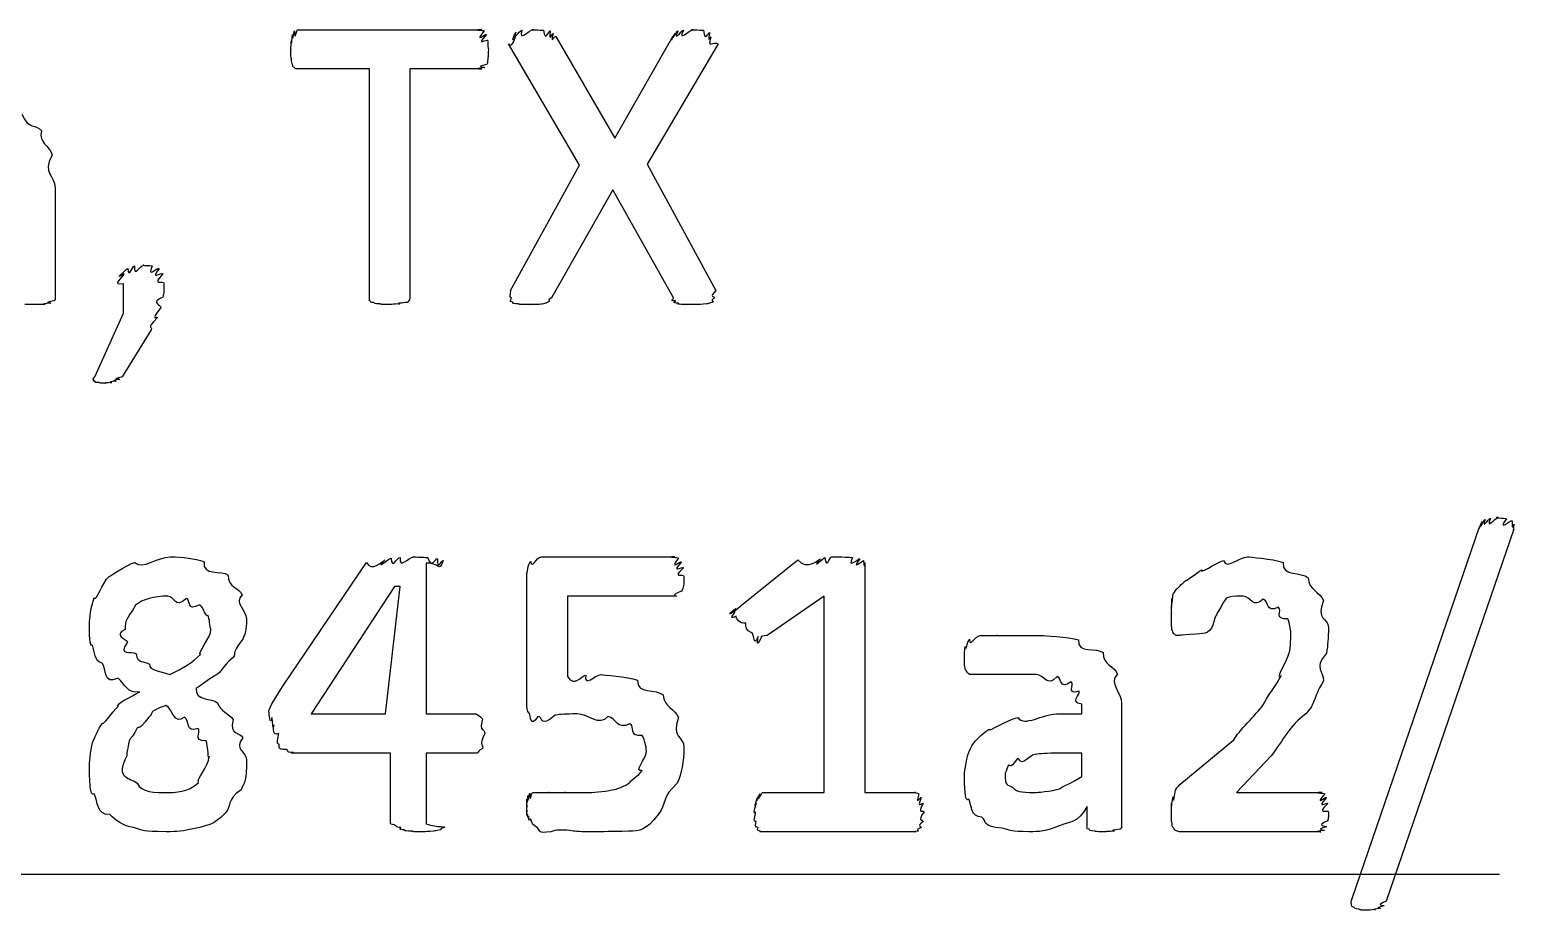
# Model space of a CAD drawing. Header units: millimetres. Extents: x 0 to 216, y 0 to 279.
# Drawn here: x 141.66 to 155, y 249.26 to 257.18 of the extents above; entities that cross this region are included whole.
import ezdxf

# ---------------------------------------------------------------- set-up
doc = ezdxf.new("R2010")
doc.units = ezdxf.units.MM
doc.layers.get('0').update_dxf_attribs({"linetype": 'CONTINUOUS'})

msp = doc.modelspace()

# ---------------------------------------------------------------- linework, layer by layer
at = {"color": 0}
for p, q in [((144.071, 257.176), (145.725, 257.176)), ((146.605, 255.958), (145.966, 257.05)), ((146.39, 257.116), (146.92, 256.201)), ((146.92, 256.201), (147.443, 257.116)), ((147.851, 257.05), (147.212, 255.969)), ((145.785, 257), (145.785, 257)), ((144.716, 256.824), (144.071, 256.824)), ((144.716, 254.768), (144.716, 256.824)), ((145.725, 256.824), (145.08, 256.824)), ((145.08, 256.824), (145.08, 254.768)), ((145.983, 254.834), (146.605, 255.958)), ((147.212, 255.969), (147.829, 254.834)), ((141.893, 255.754), (141.893, 254.762)), ((146.903, 255.738), (146.352, 254.768)), ((147.449, 254.768), (146.903, 255.738)), ((142.507, 254.63), (142.507, 254.894)), ((142.871, 254.894), (142.871, 254.894)), ((142.253, 254.062), (142.507, 254.63)), ((142.755, 254.481), (142.496, 254.056))]:
    msp.add_line(p, q, dxfattribs=at)
at = {"color": 152}
for p, q in [((153.544, 249.37), (154.69, 252.71)), ((154.999, 252.688), (153.852, 249.348)), ((143.946, 251.288), (144.69, 252.391)), ((145.225, 252.385), (145.225, 251.029)), ((146.258, 252.44), (147.46, 252.44)), ((148.059, 252.005), (148.566, 252.413)), ((149.167, 252.391), (149.167, 250.323)), ((146.131, 251.139), (146.131, 252.297)), ((144.943, 252.175), (144.194, 251.029)), ((144.861, 251.029), (144.993, 252.175)), ((144.993, 252.175), (144.943, 252.175)), ((147.471, 252.087), (146.495, 252.087)), ((146.495, 252.087), (146.495, 251.365)), ((148.803, 252.087), (148.291, 251.734)), ((148.803, 250.323), (148.803, 252.087)), ((143.293, 251.789), (143.293, 251.789)), ((144.194, 251.029), (144.861, 251.029)), ((145.225, 251.029), (145.676, 251.029)), ((150.89, 251.029), (151.116, 251.029)), ((151.116, 251.029), (151.116, 251.117)), ((151.474, 251.123), (151.474, 250.026)), ((145.754, 250.853), (145.754, 250.853)), ((151.997, 250.395), (152.483, 250.797)), ((143.276, 250.649), (143.276, 250.649)), ((143.612, 250.621), (143.612, 250.621)), ((144.905, 250.676), (144.067, 250.676)), ((144.905, 250.042), (144.905, 250.676)), ((145.676, 250.676), (145.225, 250.676)), ((145.225, 250.676), (145.225, 250.042)), ((147.542, 250.731), (147.542, 250.731)), ((151.116, 250.676), (150.879, 250.676)), ((151.116, 250.467), (151.116, 250.676)), ((152.819, 250.654), (152.505, 250.323)), ((148.247, 250.323), (148.803, 250.323)), ((149.167, 250.323), (149.625, 250.323)), ((152.505, 250.323), (153.276, 250.323)), ((149.696, 250.147), (149.696, 250.147)), ((151.165, 250.026), (151.165, 250.197)), ((153.332, 250.147), (153.332, 250.147)), ((149.625, 249.971), (148.258, 249.971)), ((153.265, 249.971), (152.02, 249.971)), ((61.0306, 249.59), (154.869, 249.59))]:
    msp.add_line(p, q, dxfattribs=at)
at = {"color": 0}
for points in [[(144.027, 257.132), (144.024, 257.044), (144.035, 257.157), (144.044, 257.165)], [(144.044, 257.165), (144.044, 257.058), (144.063, 257.176), (144.071, 257.176)], [(145.725, 257.176), (145.631, 257.176), (145.738, 257.172), (145.747, 257.165)], [(145.747, 257.165), (145.649, 257.044), (145.765, 257.146), (145.769, 257.132)], [(146.027, 257.11), (145.98, 257.033), (146.024, 257.143), (146.032, 257.154)], [(146.032, 257.154), (145.999, 257.055), (146.061, 257.171), (146.087, 257.171)], [(146.087, 257.171), (146.05, 257.058), (146.148, 257.176), (146.192, 257.176)], [(146.192, 257.176), (146.131, 257.176), (146.258, 257.174), (146.28, 257.171)], [(146.28, 257.171), (146.297, 257.055), (146.326, 257.168), (146.341, 257.165)], [(146.341, 257.165), (146.326, 257.047), (146.364, 257.154), (146.368, 257.143)], [(147.46, 257.143), (147.417, 257.047), (147.476, 257.161), (147.487, 257.165)], [(147.487, 257.165), (147.443, 257.055), (147.518, 257.171), (147.537, 257.171)], [(147.537, 257.171), (147.483, 257.058), (147.588, 257.176), (147.625, 257.176)], [(147.625, 257.176), (147.56, 257.176), (147.697, 257.174), (147.719, 257.171)], [(147.719, 257.171), (147.726, 257.051), (147.763, 257.16), (147.774, 257.149)], [(147.774, 257.149), (147.748, 257.033), (147.788, 257.128), (147.785, 257.11)], [(144.011, 257), (144.011, 256.97), (144.012, 257.055), (144.016, 257.077)], [(144.016, 257.077), (144.017, 257.018), (144.023, 257.121), (144.027, 257.132)], [(145.769, 257.132), (145.66, 257.018), (145.78, 257.102), (145.78, 257.077)], [(145.78, 257.077), (145.781, 256.97), (145.785, 257.029), (145.785, 257)], [(145.966, 257.05), (145.988, 257), (146.029, 257.095), (146.027, 257.11)], [(146.368, 257.143), (146.337, 257.029), (146.382, 257.127), (146.39, 257.116)], [(147.443, 257.116), (147.406, 257.029), (147.455, 257.135), (147.46, 257.143)], [(147.785, 257.11), (147.744, 257), (147.807, 257.074), (147.851, 257.05)], [(144.016, 256.917), (144.011, 256.908), (144.011, 256.967), (144.011, 257)], [(144.027, 256.862), (144.017, 256.863), (144.019, 256.895), (144.016, 256.917)], [(145.78, 256.917), (145.777, 256.863), (145.776, 256.876), (145.769, 256.862)], [(145.785, 257), (145.781, 256.908), (145.783, 256.939), (145.78, 256.917)], [(144.044, 256.835), (144.024, 256.837), (144.03, 256.851), (144.027, 256.862)], [(144.071, 256.824), (144.04, 256.824), (144.05, 256.826), (144.044, 256.835)], [(145.752, 256.835), (145.634, 256.824), (145.736, 256.824), (145.725, 256.824)], [(145.769, 256.862), (145.649, 256.837), (145.759, 256.842), (145.752, 256.835)], [(141.595, 256.416), (141.65, 256.279), (141.727, 256.329), (141.771, 256.267)], [(141.771, 256.267), (141.738, 256.158), (141.846, 256.136), (141.865, 256.052)], [(141.865, 256.052), (141.774, 255.875), (141.893, 255.871), (141.893, 255.754)], [(142.513, 254.982), (142.404, 254.912), (142.53, 255.021), (142.546, 255.032)], [(142.546, 255.032), (142.554, 254.934), (142.584, 255.05), (142.606, 255.054)], [(142.606, 255.054), (142.598, 254.941), (142.656, 255.06), (142.689, 255.06)], [(142.689, 255.06), (142.662, 255.06), (142.744, 255.057), (142.766, 255.054)], [(142.766, 255.054), (142.708, 254.934), (142.812, 255.043), (142.827, 255.032)], [(142.827, 255.032), (142.738, 254.912), (142.852, 255.005), (142.86, 254.982)], [(142.507, 254.894), (142.393, 254.868), (142.508, 254.961), (142.513, 254.982)], [(142.86, 254.982), (142.752, 254.868), (142.871, 254.93), (142.871, 254.894)], [(142.871, 254.894), (142.871, 254.787), (142.867, 254.809), (142.86, 254.773)], [(141.893, 254.762), (141.893, 254.736), (141.888, 254.747), (141.882, 254.74)], [(142.86, 254.773), (142.741, 254.718), (142.85, 254.708), (142.843, 254.679)], [(144.721, 254.74), (144.716, 254.736), (144.716, 254.757), (144.716, 254.768)], [(145.08, 254.768), (145.076, 254.736), (145.076, 254.747), (145.069, 254.74)], [(146.004, 254.729), (145.962, 254.732), (145.994, 254.752), (145.994, 254.768)], [(145.994, 254.768), (145.966, 254.765), (145.994, 254.808), (145.983, 254.834)], [(146.352, 254.768), (146.31, 254.736), (146.337, 254.745), (146.33, 254.734)], [(147.465, 254.74), (147.406, 254.736), (147.452, 254.757), (147.449, 254.768)], [(147.829, 254.834), (147.763, 254.765), (147.814, 254.786), (147.818, 254.768)], [(147.818, 254.768), (147.77, 254.732), (147.815, 254.74), (147.802, 254.729)], [(141.716, 254.707), (141.619, 254.707), (141.647, 254.707), (141.622, 254.707)], [(141.799, 254.707), (141.69, 254.707), (141.749, 254.707), (141.716, 254.707)], [(141.854, 254.718), (141.738, 254.71), (141.824, 254.71), (141.799, 254.707)], [(141.882, 254.74), (141.763, 254.721), (141.868, 254.725), (141.854, 254.718)], [(142.843, 254.679), (142.728, 254.539), (142.824, 254.616), (142.81, 254.586)], [(144.755, 254.724), (144.727, 254.721), (144.728, 254.732), (144.721, 254.74)], [(144.81, 254.713), (144.756, 254.714), (144.768, 254.719), (144.755, 254.724)], [(144.898, 254.707), (144.804, 254.707), (144.835, 254.708), (144.81, 254.713)], [(144.986, 254.713), (144.873, 254.707), (144.934, 254.707), (144.898, 254.707)], [(145.041, 254.724), (144.917, 254.714), (145.008, 254.715), (144.986, 254.713)], [(145.069, 254.74), (145.065, 254.721), (145.055, 254.726), (145.041, 254.724)], [(146.054, 254.713), (145.98, 254.714), (146.015, 254.721), (146.004, 254.729)], [(146.153, 254.707), (146.028, 254.707), (146.079, 254.708), (146.054, 254.713)], [(146.242, 254.707), (146.105, 254.707), (146.189, 254.707), (146.153, 254.707)], [(146.297, 254.718), (146.27, 254.71), (146.266, 254.71), (146.242, 254.707)], [(146.33, 254.734), (146.297, 254.718), (146.31, 254.721), (146.297, 254.718)], [(147.493, 254.718), (147.421, 254.721), (147.472, 254.732), (147.465, 254.74)], [(147.548, 254.707), (147.446, 254.71), (147.507, 254.714), (147.493, 254.718)], [(147.647, 254.707), (147.494, 254.707), (147.573, 254.707), (147.548, 254.707)], [(147.747, 254.713), (147.693, 254.707), (147.687, 254.707), (147.647, 254.707)], [(147.802, 254.729), (147.744, 254.714), (147.771, 254.715), (147.747, 254.713)], [(142.81, 254.586), (142.697, 254.476), (142.777, 254.518), (142.755, 254.481)], [(142.242, 254.035), (142.216, 254.032), (142.245, 254.051), (142.253, 254.062)], [(142.253, 254.018), (142.221, 254.017), (142.245, 254.028), (142.242, 254.035)], [(142.287, 254.007), (142.232, 254.006), (142.26, 254.011), (142.253, 254.018)], [(142.342, 254.001), (142.26, 254.001), (142.3, 254.004), (142.287, 254.007)], [(142.402, 254.007), (142.309, 254.001), (142.367, 254.001), (142.342, 254.001)], [(142.441, 254.018), (142.338, 254.006), (142.416, 254.007), (142.402, 254.007)], [(142.474, 254.035), (142.364, 254.017), (142.455, 254.022), (142.441, 254.018)], [(142.496, 254.056), (142.378, 254.032), (142.481, 254.043), (142.474, 254.035)]]:
    msp.add_open_spline(points, degree=3, dxfattribs=at)
at = {"color": 152}
for points in [[(154.69, 252.71), (154.664, 252.639), (154.704, 252.743), (154.712, 252.754)], [(154.712, 252.754), (154.679, 252.661), (154.729, 252.772), (154.74, 252.776)], [(154.74, 252.776), (154.704, 252.671), (154.77, 252.787), (154.789, 252.787)], [(154.789, 252.787), (154.741, 252.674), (154.83, 252.793), (154.856, 252.793)], [(154.856, 252.793), (154.801, 252.793), (154.914, 252.789), (154.933, 252.782)], [(154.933, 252.782), (154.841, 252.663), (154.971, 252.772), (154.982, 252.765)], [(154.982, 252.765), (154.98, 252.65), (154.999, 252.746), (154.999, 252.732)], [(154.999, 252.732), (154.984, 252.623), (155.002, 252.706), (154.999, 252.688)], [(142.378, 252.264), (142.38, 252.259), (142.517, 252.36), (142.609, 252.391)], [(142.609, 252.391), (142.682, 252.321), (142.808, 252.44), (142.929, 252.44)], [(142.929, 252.44), (143.039, 252.44), (143.147, 252.425), (143.232, 252.396)], [(143.232, 252.396), (143.211, 252.264), (143.392, 252.326), (143.447, 252.275)], [(144.69, 252.391), (144.728, 252.297), (144.84, 252.404), (144.855, 252.413)], [(144.855, 252.413), (144.757, 252.311), (144.888, 252.425), (144.911, 252.429)], [(144.911, 252.429), (144.919, 252.319), (144.96, 252.435), (144.993, 252.435)], [(144.993, 252.435), (144.985, 252.321), (145.066, 252.44), (145.114, 252.44)], [(145.114, 252.44), (145.081, 252.44), (145.204, 252.437), (145.241, 252.435)], [(145.379, 252.407), (145.342, 252.293), (145.342, 252.392), (145.225, 252.385)], [(145.241, 252.435), (145.271, 252.319), (145.307, 252.431), (145.329, 252.423)], [(145.329, 252.423), (145.316, 252.308), (145.368, 252.414), (145.379, 252.407)], [(146.131, 252.297), (146.131, 252.275), (146.142, 252.379), (146.164, 252.402)], [(146.164, 252.402), (146.175, 252.321), (146.217, 252.44), (146.258, 252.44)], [(147.46, 252.44), (147.384, 252.44), (147.484, 252.436), (147.493, 252.429)], [(147.493, 252.429), (147.402, 252.308), (147.512, 252.41), (147.52, 252.396)], [(147.52, 252.396), (147.417, 252.277), (147.533, 252.363), (147.537, 252.341)], [(148.566, 252.413), (148.652, 252.311), (148.759, 252.423), (148.77, 252.423)], [(148.77, 252.423), (148.674, 252.315), (148.794, 252.431), (148.809, 252.435)], [(148.809, 252.435), (148.825, 252.321), (148.848, 252.44), (148.869, 252.44)], [(148.869, 252.44), (148.869, 252.44), (148.919, 252.44), (148.952, 252.44)], [(148.952, 252.44), (148.942, 252.44), (149.027, 252.437), (149.057, 252.435)], [(149.057, 252.435), (149.002, 252.319), (149.108, 252.431), (149.123, 252.423)], [(149.123, 252.423), (149.035, 252.308), (149.152, 252.414), (149.156, 252.407)], [(149.156, 252.407), (149.163, 252.297), (149.167, 252.397), (149.167, 252.391)], [(152.196, 252.324), (152.163, 252.277), (152.319, 252.385), (152.389, 252.407)], [(152.389, 252.407), (152.419, 252.321), (152.529, 252.44), (152.604, 252.44)], [(152.604, 252.44), (152.615, 252.44), (152.831, 252.423), (152.924, 252.391)], [(152.924, 252.391), (152.915, 252.256), (153.09, 252.311), (153.15, 252.253)], [(142.245, 252.071), (142.259, 252.032), (142.318, 252.209), (142.378, 252.264)], [(143.447, 252.275), (143.443, 252.164), (143.547, 252.167), (143.574, 252.098)], [(147.537, 252.341), (147.424, 252.238), (147.542, 252.297), (147.542, 252.264)], [(147.542, 252.264), (147.542, 252.149), (147.534, 252.164), (147.52, 252.131)], [(151.97, 252.154), (151.971, 252.149), (152.015, 252.198), (152.053, 252.23)], [(152.053, 252.23), (152.049, 252.215), (152.141, 252.294), (152.196, 252.324)], [(153.15, 252.253), (153.155, 252.138), (153.257, 252.126), (153.288, 252.049)], [(142.907, 252.087), (142.777, 252.087), (142.681, 252.06), (142.615, 252.005)], [(143.072, 252.065), (142.969, 251.969), (142.969, 252.087), (142.907, 252.087)], [(143.574, 252.098), (143.494, 252.028), (143.612, 251.961), (143.612, 251.883)], [(147.52, 252.131), (147.399, 252.087), (147.493, 252.087), (147.471, 252.087)], [(151.926, 252.065), (151.927, 251.969), (151.933, 252.093), (151.937, 252.104)], [(151.937, 252.104), (151.938, 252.112), (151.955, 252.134), (151.97, 252.154)], [(152.565, 252.087), (152.386, 252.087), (152.425, 252.068), (152.389, 252.032)], [(152.747, 252.06), (152.655, 251.969), (152.634, 252.087), (152.565, 252.087)], [(142.201, 251.834), (142.201, 251.885), (142.215, 251.996), (142.245, 252.071)], [(142.615, 252.005), (142.532, 251.863), (142.521, 251.881), (142.521, 251.789)], [(143.193, 252.01), (143.064, 251.944), (143.119, 252.054), (143.072, 252.065)], [(143.265, 251.916), (143.249, 251.891), (143.226, 251.984), (143.193, 252.01)], [(147.998, 251.95), (147.902, 251.889), (147.99, 251.969), (148.01, 251.977)], [(148.01, 251.906), (147.924, 251.867), (148.01, 251.938), (147.998, 251.95)], [(148.01, 251.977), (147.943, 251.907), (148.048, 251.996), (148.059, 252.005)], [(151.921, 252.01), (151.923, 251.94), (151.926, 252.05), (151.926, 252.065)], [(151.921, 251.944), (151.921, 251.9), (151.921, 251.991), (151.921, 252.01)], [(152.389, 252.032), (152.317, 251.896), (152.328, 251.94), (152.306, 251.867)], [(152.885, 251.988), (152.761, 251.933), (152.803, 252.04), (152.747, 252.06)], [(152.968, 251.883), (152.835, 251.874), (152.921, 251.958), (152.885, 251.988)], [(153.288, 252.049), (153.213, 251.87), (153.332, 251.894), (153.332, 251.806)], [(142.229, 251.646), (142.201, 251.616), (142.201, 251.768), (142.201, 251.834)], [(143.293, 251.789), (143.281, 251.818), (143.283, 251.879), (143.265, 251.916)], [(143.612, 251.883), (143.612, 251.77), (143.601, 251.759), (143.579, 251.701)], [(148.098, 251.845), (148.039, 251.834), (148.01, 251.89), (148.01, 251.906)], [(148.147, 251.762), (148.098, 251.774), (148.098, 251.812), (148.098, 251.845)], [(151.921, 251.845), (151.921, 251.836), (151.921, 251.907), (151.921, 251.944)], [(151.932, 251.779), (151.923, 251.781), (151.923, 251.818), (151.921, 251.845)], [(152.306, 251.867), (152.276, 251.748), (152.232, 251.752), (152.141, 251.745)], [(152.995, 251.757), (152.99, 251.792), (152.986, 251.842), (152.968, 251.883)], [(142.521, 251.789), (142.413, 251.73), (142.528, 251.71), (142.543, 251.674)], [(143.199, 251.564), (143.163, 251.572), (143.293, 251.708), (143.293, 251.789)], [(143.579, 251.701), (143.454, 251.536), (143.531, 251.587), (143.491, 251.536)], [(148.208, 251.724), (148.164, 251.616), (148.18, 251.743), (148.147, 251.762)], [(148.235, 251.713), (148.178, 251.602), (148.215, 251.715), (148.208, 251.724)], [(148.291, 251.734), (148.204, 251.724), (148.249, 251.715), (148.235, 251.713)], [(150.068, 251.635), (150.074, 251.572), (150.088, 251.679), (150.107, 251.701)], [(150.107, 251.701), (150.11, 251.616), (150.157, 251.734), (150.201, 251.734)], [(150.201, 251.734), (150.198, 251.734), (150.296, 251.734), (150.355, 251.734)], [(150.355, 251.734), (150.316, 251.734), (150.476, 251.734), (150.542, 251.734)], [(150.542, 251.734), (150.57, 251.734), (150.682, 251.734), (150.752, 251.734)], [(150.752, 251.734), (150.771, 251.734), (150.996, 251.721), (151.088, 251.696)], [(151.088, 251.696), (151.073, 251.565), (151.253, 251.631), (151.309, 251.58)], [(151.953, 251.745), (151.934, 251.748), (151.938, 251.763), (151.932, 251.779)], [(151.981, 251.734), (151.95, 251.734), (151.96, 251.737), (151.953, 251.745)], [(152.141, 251.745), (151.976, 251.734), (151.995, 251.734), (151.981, 251.734)], [(152.979, 251.58), (152.99, 251.576), (152.995, 251.701), (152.995, 251.757)], [(153.332, 251.806), (153.332, 251.704), (153.326, 251.652), (153.315, 251.575)], [(142.317, 251.486), (142.241, 251.503), (142.251, 251.591), (142.229, 251.646)], [(142.543, 251.674), (142.446, 251.539), (142.587, 251.602), (142.62, 251.569)], [(142.62, 251.569), (142.631, 251.477), (142.693, 251.509), (142.741, 251.476)], [(142.923, 251.382), (143.039, 251.437), (143.135, 251.497), (143.199, 251.564)], [(150.063, 251.536), (150.063, 251.528), (150.064, 251.613), (150.068, 251.635)], [(151.309, 251.58), (151.305, 251.462), (151.409, 251.465), (151.436, 251.387)], [(152.907, 251.371), (152.849, 251.333), (152.968, 251.517), (152.979, 251.58)], [(153.315, 251.575), (153.191, 251.433), (153.294, 251.415), (153.288, 251.327)], [(142.46, 251.349), (142.318, 251.285), (142.357, 251.438), (142.317, 251.486)], [(142.741, 251.476), (142.73, 251.415), (142.853, 251.415), (142.923, 251.382)], [(143.491, 251.536), (143.377, 251.433), (143.408, 251.434), (143.353, 251.387)], [(150.063, 251.47), (150.063, 251.462), (150.063, 251.514), (150.063, 251.536)], [(150.079, 251.42), (150.066, 251.422), (150.066, 251.45), (150.063, 251.47)], [(150.101, 251.393), (150.081, 251.395), (150.086, 251.409), (150.079, 251.42)], [(142.653, 251.228), (142.546, 251.201), (142.515, 251.307), (142.46, 251.349)], [(143.353, 251.387), (143.266, 251.34), (143.233, 251.301), (143.16, 251.26)], [(143.813, 251.051), (143.807, 251.062), (143.849, 251.147), (143.946, 251.288)], [(146.495, 251.365), (146.561, 251.26), (146.619, 251.376), (146.66, 251.376)], [(146.66, 251.376), (146.641, 251.263), (146.746, 251.382), (146.798, 251.382)], [(146.798, 251.382), (146.818, 251.382), (147.031, 251.365), (147.124, 251.332)], [(147.124, 251.332), (147.119, 251.201), (147.292, 251.258), (147.355, 251.2)], [(150.129, 251.382), (150.096, 251.382), (150.108, 251.385), (150.101, 251.393)], [(150.201, 251.382), (150.121, 251.382), (150.143, 251.382), (150.129, 251.382)], [(150.322, 251.382), (150.187, 251.382), (150.234, 251.382), (150.201, 251.382)], [(150.487, 251.382), (150.4, 251.382), (150.369, 251.382), (150.322, 251.382)], [(150.708, 251.382), (150.529, 251.382), (150.554, 251.382), (150.487, 251.382)], [(150.895, 251.365), (150.802, 251.263), (150.781, 251.382), (150.708, 251.382)], [(151.022, 251.316), (150.904, 251.241), (150.946, 251.354), (150.895, 251.365)], [(151.094, 251.233), (150.969, 251.197), (151.055, 251.293), (151.022, 251.316)], [(151.436, 251.387), (151.355, 251.307), (151.474, 251.222), (151.474, 251.123)], [(152.747, 251.112), (152.776, 251.179), (152.87, 251.293), (152.907, 251.371)], [(153.288, 251.327), (153.177, 251.139), (153.227, 251.139), (153.128, 251.029)], [(142.46, 251.095), (142.433, 251.12), (142.583, 251.186), (142.653, 251.228)], [(143.16, 251.26), (143.149, 251.142), (143.298, 251.175), (143.353, 251.128)], [(147.355, 251.2), (147.362, 251.087), (147.463, 251.076), (147.493, 250.996)], [(151.116, 251.117), (151, 251.131), (151.107, 251.2), (151.094, 251.233)], [(142.317, 250.946), (142.318, 250.91), (142.405, 251.051), (142.46, 251.095)], [(142.89, 251.106), (142.719, 251.047), (142.78, 251.037), (142.736, 251.001)], [(143.056, 251.001), (142.958, 250.926), (142.952, 251.069), (142.89, 251.106)], [(143.353, 251.128), (143.377, 251.051), (143.454, 251.035), (143.491, 250.98)], [(143.841, 250.996), (143.82, 250.91), (143.82, 251.036), (143.813, 251.051)], [(145.676, 251.029), (145.665, 251.029), (145.717, 251.014), (145.732, 250.985)], [(146.153, 251.035), (146.131, 251.051), (146.131, 251.087), (146.131, 251.139)], [(146.231, 251.007), (146.16, 250.897), (146.167, 251.015), (146.153, 251.035)], [(146.385, 251.018), (146.244, 250.897), (146.278, 251.007), (146.231, 251.007)], [(146.583, 251.029), (146.473, 251.029), (146.44, 251.025), (146.385, 251.018)], [(146.859, 251.007), (146.774, 250.91), (146.69, 251.029), (146.583, 251.029)], [(150.542, 250.996), (150.603, 250.91), (150.76, 251.029), (150.89, 251.029)], [(152.483, 250.797), (152.523, 250.875), (152.681, 251.019), (152.747, 251.112)], [(153.128, 251.029), (152.981, 250.921), (152.929, 250.797), (152.819, 250.654)], [(142.229, 250.77), (142.241, 250.804), (142.28, 250.894), (142.317, 250.946)], [(142.626, 250.897), (142.572, 250.789), (142.573, 250.826), (142.559, 250.787)], [(142.736, 251.001), (142.631, 250.86), (142.655, 250.933), (142.626, 250.897)], [(143.177, 250.897), (143.057, 250.86), (143.106, 250.968), (143.056, 251.001)], [(143.249, 250.787), (143.119, 250.789), (143.21, 250.863), (143.177, 250.897)], [(143.491, 250.98), (143.454, 250.826), (143.56, 250.872), (143.579, 250.814)], [(143.857, 250.93), (143.842, 250.871), (143.852, 250.977), (143.841, 250.996)], [(143.902, 250.853), (143.842, 250.822), (143.857, 250.908), (143.857, 250.93)], [(145.732, 250.985), (145.694, 250.853), (145.754, 250.91), (145.754, 250.853)], [(147.057, 250.941), (146.932, 250.881), (146.939, 250.992), (146.859, 251.007)], [(147.168, 250.836), (147.035, 250.826), (147.108, 250.915), (147.057, 250.941)], [(147.493, 250.996), (147.424, 250.811), (147.542, 250.831), (147.542, 250.731)], [(150.118, 250.72), (150.14, 250.775), (150.213, 250.847), (150.283, 250.891)], [(150.283, 250.891), (150.279, 250.866), (150.439, 250.974), (150.542, 250.996)], [(142.201, 250.566), (142.201, 250.558), (142.209, 250.706), (142.229, 250.77)], [(142.559, 250.787), (142.543, 250.709), (142.537, 250.701), (142.537, 250.654)], [(143.276, 250.649), (143.27, 250.591), (143.266, 250.745), (143.249, 250.787)], [(143.579, 250.814), (143.494, 250.709), (143.612, 250.69), (143.612, 250.621)], [(143.907, 250.759), (143.871, 250.756), (143.902, 250.815), (143.902, 250.853)], [(143.968, 250.709), (143.88, 250.709), (143.91, 250.737), (143.907, 250.759)], [(145.754, 250.853), (145.694, 250.738), (145.746, 250.753), (145.732, 250.72)], [(147.206, 250.693), (147.201, 250.742), (147.192, 250.795), (147.168, 250.836)], [(142.537, 250.654), (142.425, 250.436), (142.568, 250.464), (142.631, 250.406)], [(143.182, 250.412), (143.152, 250.44), (143.276, 250.549), (143.276, 250.649)], [(143.612, 250.621), (143.612, 250.419), (143.596, 250.425), (143.563, 250.346)], [(144.034, 250.682), (143.953, 250.687), (144.004, 250.698), (143.968, 250.709)], [(144.067, 250.676), (143.97, 250.676), (144.045, 250.678), (144.034, 250.682)], [(145.732, 250.72), (145.668, 250.676), (145.701, 250.676), (145.676, 250.676)], [(147.168, 250.522), (147.082, 250.503), (147.206, 250.627), (147.206, 250.693)], [(147.542, 250.731), (147.542, 250.591), (147.522, 250.501), (147.482, 250.406)], [(150.063, 250.478), (150.063, 250.518), (150.081, 250.65), (150.118, 250.72)], [(150.537, 250.627), (150.46, 250.511), (150.472, 250.591), (150.454, 250.566)], [(150.675, 250.66), (150.533, 250.54), (150.573, 250.64), (150.537, 250.627)], [(150.879, 250.676), (150.764, 250.676), (150.732, 250.671), (150.675, 250.66)], [(142.245, 250.312), (142.201, 250.271), (142.201, 250.469), (142.201, 250.566)], [(147.057, 250.412), (147.031, 250.412), (147.141, 250.478), (147.168, 250.522)], [(150.454, 250.566), (150.423, 250.463), (150.427, 250.518), (150.427, 250.489)], [(150.427, 250.489), (150.423, 250.381), (150.45, 250.396), (150.498, 250.367)], [(142.631, 250.406), (142.667, 250.323), (142.787, 250.323), (142.912, 250.323)], [(142.912, 250.323), (143.028, 250.323), (143.119, 250.352), (143.182, 250.412)], [(143.563, 250.346), (143.427, 250.257), (143.481, 250.194), (143.419, 250.136)], [(146.688, 250.323), (146.696, 250.323), (146.834, 250.33), (146.897, 250.346)], [(146.897, 250.346), (146.939, 250.352), (147.013, 250.381), (147.057, 250.412)], [(147.482, 250.406), (147.344, 250.286), (147.384, 250.22), (147.311, 250.125)], [(150.101, 250.263), (150.063, 250.227), (150.063, 250.396), (150.063, 250.478)], [(150.498, 250.367), (150.522, 250.323), (150.621, 250.323), (150.713, 250.323)], [(150.713, 250.323), (150.687, 250.323), (150.854, 250.334), (150.917, 250.357)], [(150.917, 250.357), (150.93, 250.37), (151.045, 250.419), (151.116, 250.467)], [(151.959, 250.34), (151.956, 250.352), (151.982, 250.376), (151.997, 250.395)], [(142.383, 250.125), (142.263, 250.125), (142.278, 250.238), (142.245, 250.312)], [(146.131, 250.263), (146.134, 250.18), (146.138, 250.288), (146.142, 250.296)], [(146.131, 250.213), (146.131, 250.15), (146.131, 250.247), (146.131, 250.263)], [(146.131, 250.164), (146.131, 250.114), (146.131, 250.194), (146.131, 250.213)], [(146.142, 250.296), (146.142, 250.198), (146.151, 250.314), (146.159, 250.318)], [(146.159, 250.318), (146.156, 250.205), (146.173, 250.323), (146.181, 250.323)], [(146.181, 250.323), (146.175, 250.323), (146.208, 250.323), (146.231, 250.323)], [(146.231, 250.323), (146.222, 250.323), (146.288, 250.323), (146.33, 250.323)], [(146.33, 250.323), (146.304, 250.323), (146.419, 250.323), (146.479, 250.323)], [(146.479, 250.323), (146.421, 250.323), (146.607, 250.323), (146.688, 250.323)], [(148.186, 250.147), (148.156, 250.117), (148.187, 250.202), (148.191, 250.224)], [(148.191, 250.224), (148.164, 250.161), (148.198, 250.264), (148.203, 250.279)], [(148.203, 250.279), (148.175, 250.191), (148.216, 250.304), (148.225, 250.312)], [(148.225, 250.312), (148.189, 250.205), (148.238, 250.323), (148.247, 250.323)], [(149.625, 250.323), (149.597, 250.323), (149.644, 250.319), (149.652, 250.312)], [(149.652, 250.312), (149.615, 250.191), (149.67, 250.293), (149.674, 250.279)], [(149.674, 250.279), (149.626, 250.161), (149.687, 250.246), (149.691, 250.224)], [(149.691, 250.224), (149.633, 250.117), (149.696, 250.176), (149.696, 250.147)], [(150.217, 250.103), (150.118, 250.103), (150.13, 250.2), (150.101, 250.263)], [(151.921, 250.224), (151.923, 250.161), (151.929, 250.265), (151.937, 250.285)], [(151.921, 250.142), (151.921, 250.117), (151.921, 250.202), (151.921, 250.224)], [(151.937, 250.285), (151.938, 250.198), (151.951, 250.321), (151.959, 250.34)], [(153.276, 250.323), (153.184, 250.323), (153.29, 250.319), (153.299, 250.312)], [(153.299, 250.312), (153.199, 250.191), (153.311, 250.293), (153.315, 250.279)], [(153.315, 250.279), (153.21, 250.161), (153.326, 250.246), (153.326, 250.224)], [(153.326, 250.224), (153.213, 250.117), (153.332, 250.176), (153.332, 250.147)], [(142.598, 250.009), (142.499, 250.022), (142.441, 250.073), (142.383, 250.125)], [(143.419, 250.136), (143.306, 250.026), (143.284, 250.038), (143.193, 250.009)], [(146.137, 250.13), (146.131, 250.083), (146.131, 250.148), (146.131, 250.164)], [(146.148, 250.109), (146.138, 250.07), (146.14, 250.122), (146.137, 250.13)], [(146.164, 250.086), (146.145, 250.055), (146.151, 250.1), (146.148, 250.109)], [(146.225, 250.009), (146.164, 250.039), (146.175, 250.078), (146.164, 250.086)], [(147.311, 250.125), (147.197, 249.978), (147.148, 249.979), (147.046, 249.976)], [(148.191, 250.064), (148.156, 250.055), (148.186, 250.114), (148.186, 250.147)], [(149.696, 250.147), (149.633, 250.055), (149.693, 250.086), (149.691, 250.064)], [(150.399, 250.004), (150.217, 250.015), (150.268, 250.059), (150.217, 250.103)], [(151.165, 250.197), (151.077, 250.044), (151.011, 250.062), (150.923, 250.026)], [(151.926, 250.059), (151.921, 250.051), (151.921, 250.109), (151.921, 250.142)], [(153.332, 250.147), (153.332, 250.062), (153.329, 250.095), (153.326, 250.07)], [(142.89, 249.971), (142.671, 249.971), (142.686, 249.983), (142.598, 250.009)], [(143.193, 250.009), (143.009, 249.971), (143.003, 249.971), (142.89, 249.971)], [(144.999, 250.009), (144.952, 250.007), (144.963, 250.031), (144.905, 250.042)], [(145.032, 249.987), (144.963, 249.989), (145.005, 250.001), (144.999, 250.009)], [(145.098, 249.976), (144.996, 249.978), (145.05, 249.983), (145.032, 249.987)], [(145.191, 249.971), (145.048, 249.971), (145.123, 249.972), (145.098, 249.976)], [(145.291, 249.976), (145.242, 249.971), (145.232, 249.971), (145.191, 249.971)], [(145.225, 250.042), (145.342, 250.007), (145.397, 250.02), (145.39, 250.009)], [(145.357, 249.987), (145.298, 249.978), (145.32, 249.979), (145.291, 249.976)], [(145.39, 250.009), (145.326, 249.989), (145.371, 249.994), (145.357, 249.987)], [(146.346, 249.971), (146.226, 249.957), (146.258, 249.969), (146.225, 250.009)], [(146.512, 249.982), (146.44, 249.989), (146.393, 249.989), (146.346, 249.971)], [(146.71, 249.971), (146.564, 249.971), (146.574, 249.973), (146.512, 249.982)], [(147.046, 249.976), (146.873, 249.971), (146.831, 249.971), (146.71, 249.971)], [(148.208, 250.009), (148.164, 250.01), (148.194, 250.042), (148.191, 250.064)], [(148.23, 249.976), (148.178, 249.982), (148.215, 249.994), (148.208, 250.009)], [(148.258, 249.971), (148.197, 249.971), (148.241, 249.972), (148.23, 249.976)], [(149.647, 249.976), (149.593, 249.971), (149.631, 249.971), (149.625, 249.971)], [(149.674, 250.009), (149.611, 249.982), (149.658, 249.983), (149.647, 249.976)], [(149.691, 250.064), (149.626, 250.01), (149.681, 250.023), (149.674, 250.009)], [(150.642, 249.971), (150.478, 249.971), (150.472, 249.982), (150.399, 250.004)], [(150.923, 250.026), (150.782, 249.971), (150.741, 249.971), (150.642, 249.971)], [(151.182, 249.993), (151.15, 249.993), (151.165, 250.01), (151.165, 250.026)], [(151.232, 249.976), (151.172, 249.978), (151.193, 249.984), (151.182, 249.993)], [(151.32, 249.971), (151.216, 249.971), (151.253, 249.972), (151.232, 249.976)], [(151.408, 249.976), (151.293, 249.971), (151.36, 249.971), (151.32, 249.971)], [(151.457, 249.993), (151.334, 249.978), (151.43, 249.979), (151.408, 249.976)], [(151.474, 250.026), (151.474, 249.993), (151.468, 249.999), (151.457, 249.993)], [(151.942, 250.004), (151.927, 250.007), (151.929, 250.037), (151.926, 250.059)], [(151.976, 249.976), (151.945, 249.982), (151.953, 249.993), (151.942, 250.004)], [(152.02, 249.971), (151.971, 249.971), (151.989, 249.972), (151.976, 249.976)], [(153.293, 249.982), (153.18, 249.971), (153.276, 249.971), (153.265, 249.971)], [(153.315, 250.015), (153.199, 249.984), (153.304, 249.989), (153.293, 249.982)], [(153.326, 250.07), (153.206, 250.015), (153.318, 250.028), (153.315, 250.015)], [(153.538, 249.326), (153.533, 249.318), (153.536, 249.352), (153.544, 249.37)], [(153.56, 249.293), (153.539, 249.291), (153.541, 249.312), (153.538, 249.326)], [(153.604, 249.276), (153.562, 249.276), (153.571, 249.286), (153.56, 249.293)], [(153.797, 249.282), (153.698, 249.269), (153.771, 249.271), (153.753, 249.271)], [(153.831, 249.304), (153.723, 249.28), (153.811, 249.286), (153.797, 249.282)], [(153.852, 249.348), (153.738, 249.302), (153.837, 249.315), (153.831, 249.304)], [(153.687, 249.265), (153.602, 249.265), (153.627, 249.269), (153.604, 249.276)], [(153.753, 249.271), (153.661, 249.265), (153.712, 249.265), (153.687, 249.265)]]:
    msp.add_open_spline(points, degree=3, dxfattribs=at)

doc.saveas('drawing.dxf')
